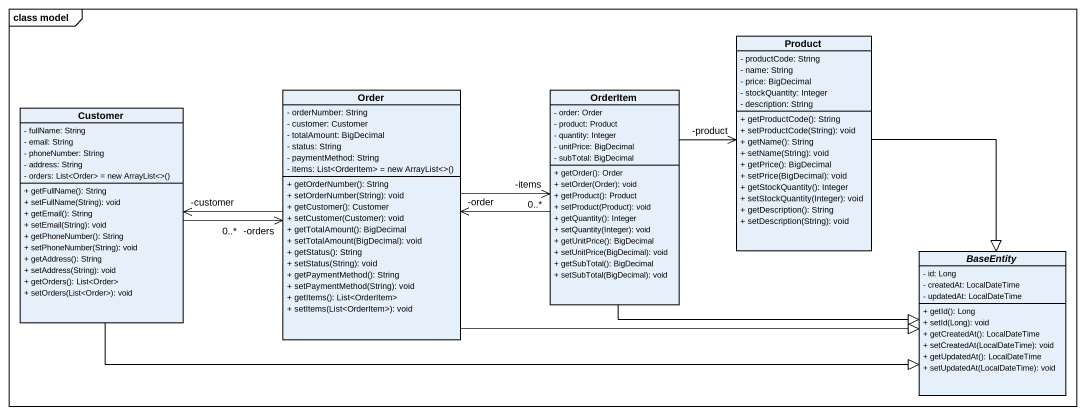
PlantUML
@startuml
mainframe class model
hide circle
hide empty members
skinparam classAttributeIconSize 0
class Product {
  - productCode: String
  - name: String
  - price: BigDecimal
  - stockQuantity: Integer
  - description: String
  + getProductCode(): String
  + setProductCode(String): void
  + getName(): String
  + setName(String): void
  + getPrice(): BigDecimal
  + setPrice(BigDecimal): void
  + getStockQuantity(): Integer
  + setStockQuantity(Integer): void
  + getDescription(): String
  + setDescription(String): void
}
class Customer {
  - fullName: String
  - email: String
  - phoneNumber: String
  - address: String
  {field} - orders: List<Order> = new ArrayList<>()
  + getFullName(): String
  + setFullName(String): void
  + getEmail(): String
  + setEmail(String): void
  + getPhoneNumber(): String
  + setPhoneNumber(String): void
  + getAddress(): String
  + setAddress(String): void
  + getOrders(): List<Order>
  + setOrders(List<Order>): void
}
class Order {
  - orderNumber: String
  - customer: Customer
  - totalAmount: BigDecimal
  - status: String
  - paymentMethod: String
  {field} - items: List<OrderItem> = new ArrayList<>()
  + getOrderNumber(): String
  + setOrderNumber(String): void
  + getCustomer(): Customer
  + setCustomer(Customer): void
  + getTotalAmount(): BigDecimal
  + setTotalAmount(BigDecimal): void
  + getStatus(): String
  + setStatus(String): void
  + getPaymentMethod(): String
  + setPaymentMethod(String): void
  + getItems(): List<OrderItem>
  + setItems(List<OrderItem>): void
}
class OrderItem {
  - order: Order
  - product: Product
  - quantity: Integer
  - unitPrice: BigDecimal
  - subTotal: BigDecimal
  + getOrder(): Order
  + setOrder(Order): void
  + getProduct(): Product
  + setProduct(Product): void
  + getQuantity(): Integer
  + setQuantity(Integer): void
  + getUnitPrice(): BigDecimal
  + setUnitPrice(BigDecimal): void
  + getSubTotal(): BigDecimal
  + setSubTotal(BigDecimal): void
}
abstract class BaseEntity {
  - id: Long
  - createdAt: LocalDateTime
  - updatedAt: LocalDateTime
  + getId(): Long
  + setId(Long): void
  + getCreatedAt(): LocalDateTime
  + setCreatedAt(LocalDateTime): void
  + getUpdatedAt(): LocalDateTime
  + setUpdatedAt(LocalDateTime): void
}
Product --|> BaseEntity
Customer -right-> "-orders\n0..*" Order
Customer -right-|> BaseEntity
Order -left-> "-customer" Customer
Order -right-> "-items\n0..*" OrderItem
Order -right-|> BaseEntity
OrderItem -right-> "-product" Product
OrderItem -left-> "-order" Order
OrderItem -right-|> BaseEntity
@enduml
